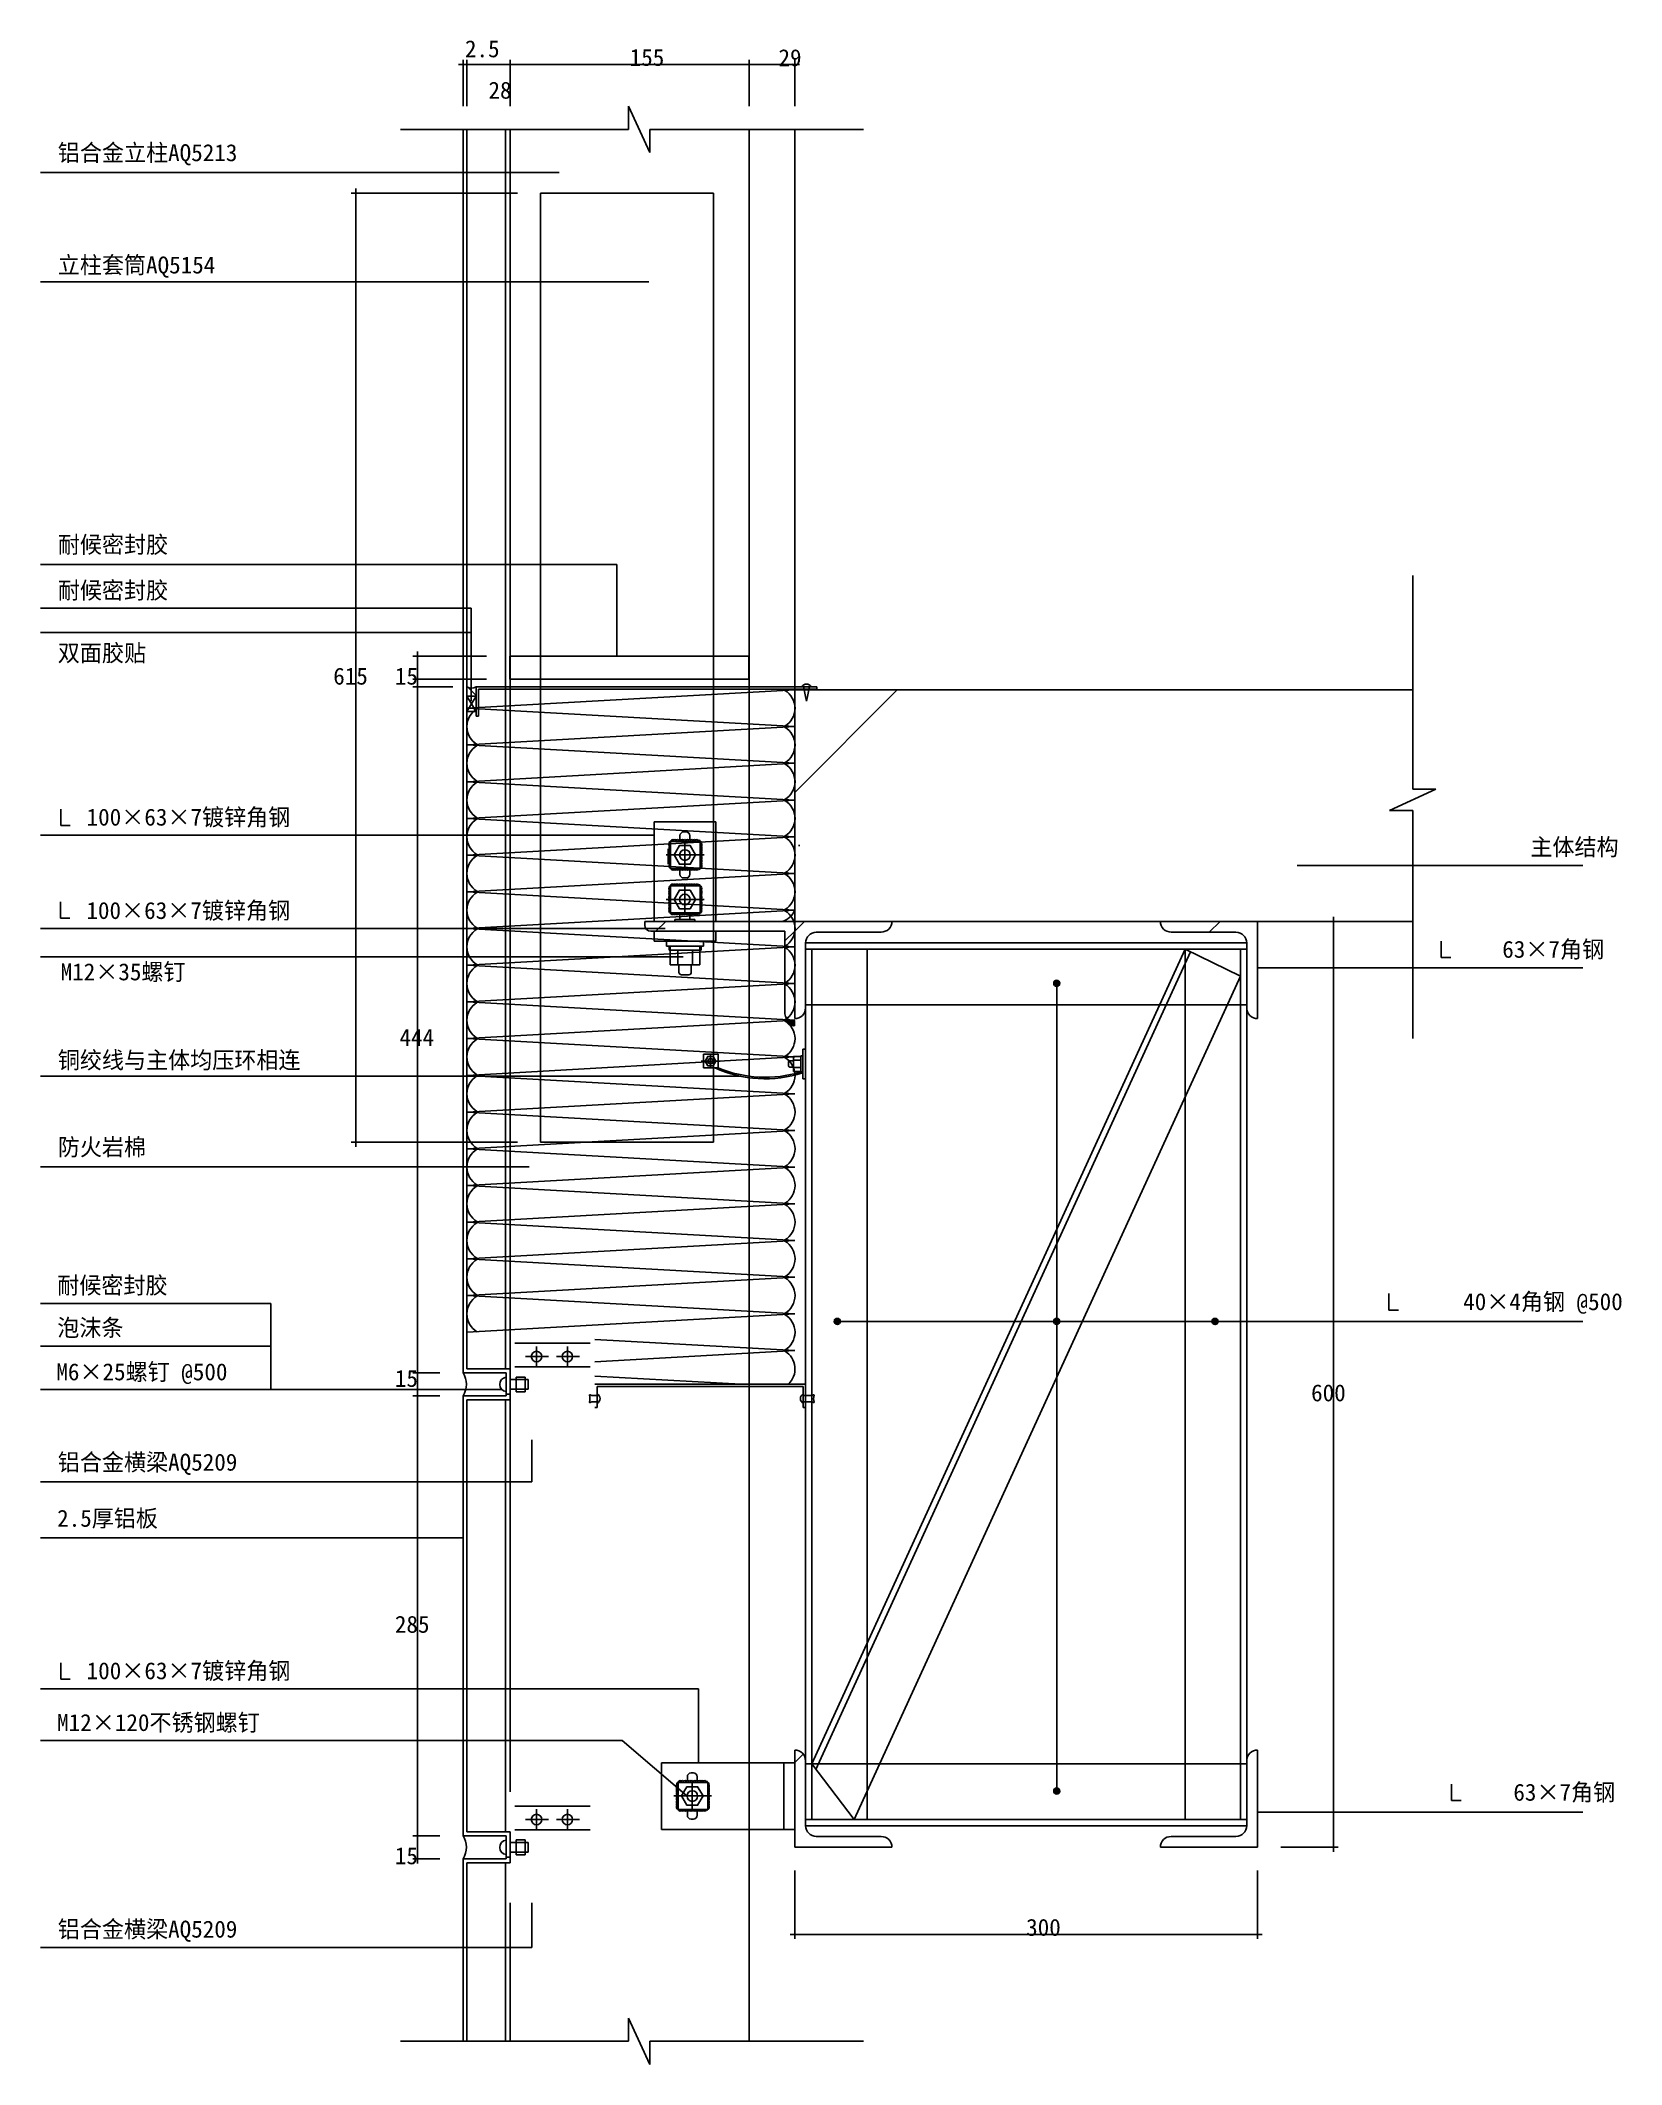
# Model space of a CAD drawing. Header units: metres. Extents: x 8698 to 9723, y 2974 to 4286.
import ezdxf

# ---------------------------------------------------------------- set-up
doc = ezdxf.new("R2010")
doc.units = ezdxf.units.M
for name, color, linetype in [('2', 1, 'Continuous'), ('4', 4, 'Continuous'), ('5', 6, 'Continuous'), ('B', 7, 'Continuous'), ('BEAM2', 4, 'Continuous'), ('DIM', 4, 'Continuous'), ('PJ', 2, 'Continuous'), ('W', 2, 'Continuous')]:
    doc.layers.add(name, color=color, linetype=linetype)

msp = doc.modelspace()

# ---------------------------------------------------------------- hatches: boundary and pattern name
h = msp.add_hatch()
h.set_pattern_fill('ANSI37', scale=10)
h.paths.add_polyline_path([(8974.33, 3861.16), (8980.33, 3861.16), (8980.33, 3867.16, -0.31), (8974.33, 3867.16)])
h = msp.add_hatch()
h.set_pattern_fill('AR-CONC', scale=10)
h.paths.add_polyline_path([(9196.02, 3865.16), (9194.46, 3857.93), (9192.89, 3865.16), (9186.83, 3865.16), (9186.83, 3855.42, -0.08), (9186.83, 3851.1), (9186.83, 3831.64, -0.08), (9186.83, 3827.31), (9186.83, 3807.85, -0.08), (9186.83, 3803.53), (9186.83, 3784.06, -0.08), (9186.83, 3779.74), (9186.83, 3760.28, -0.08), (9186.83, 3755.95), (9186.83, 3736.49, -0.08), (9186.83, 3732.17), (9186.83, 3715.16), (9249.83, 3715.16), (9587.4, 3715.16), (9587.4, 3786.96), (9572.35, 3786.96), (9602.44, 3800.73), (9587.4, 3800.73), (9587.4, 3865.16)])
h = msp.add_hatch()
h.set_pattern_fill('ANSI31', scale=200)
h.paths.add_polyline_path([(9196.02, 3865.16), (9194.46, 3857.93), (9192.89, 3865.16), (9186.83, 3865.16), (9186.83, 3855.42, -0.08), (9186.83, 3851.1), (9186.83, 3831.64, -0.08), (9186.83, 3827.31), (9186.83, 3807.85, -0.08), (9186.83, 3803.53), (9186.83, 3784.06, -0.08), (9186.83, 3779.74), (9186.83, 3760.28, -0.08), (9186.83, 3755.95), (9186.83, 3736.49, -0.08), (9186.83, 3732.17), (9186.83, 3715.16), (9249.83, 3715.16), (9587.4, 3715.16), (9587.4, 3786.96), (9572.35, 3786.96), (9602.44, 3800.73), (9587.4, 3800.73), (9587.4, 3865.16)])
h = msp.add_hatch()
h.set_pattern_fill('ANSI32', scale=20)
h.paths.add_polyline_path([(9180.43, 3708.76), (9180.43, 3655.16, 0.41), (9184.43, 3651.16), (9186.83, 3651.16), (9186.83, 3715.16), (9089.59, 3715.16), (9089.59, 3712.76, 0.41), (9093.59, 3708.76)])
h = msp.add_hatch()
h.set_pattern_fill('ANSI32', scale=20)
h.paths.add_polyline_path([(9249.83, 3715.16), (9186.83, 3715.16), (9186.83, 3652.16, 0.41), (9193.83, 3659.16), (9193.83, 3661.16), (9193.83, 3701.16, -0.41), (9200.83, 3708.16), (9242.83, 3708.16, 0.41)])
h = msp.add_hatch()
h.set_pattern_fill('ANSI32', scale=20)
h.paths.add_polyline_path([(9423.83, 3715.16), (9486.83, 3715.16), (9486.83, 3652.16, -0.41), (9479.83, 3659.16), (9479.83, 3661.16), (9479.83, 3701.16, 0.41), (9472.83, 3708.16), (9430.83, 3708.16, -0.41)])
h = msp.add_hatch()
h.set_pattern_fill('SOLID')
h.paths.add_polyline_path([(9354.7, 3675.02, 1), (9358.7, 3675.02, 1)])
h = msp.add_hatch()
h.set_pattern_fill('SOLID')
h.paths.add_polyline_path([(9181.67, 3652.26, 0.52), (9186.83, 3647.58), (9186.83, 3651.16), (9184.43, 3651.16, -0.19)])
h = msp.add_hatch()
h.set_pattern_fill('SOLID')
h.paths.add_polyline_path([(9212.35, 3455.91, 1), (9216.35, 3455.91, 1)])
h = msp.add_hatch()
h.set_pattern_fill('SOLID')
h.paths.add_polyline_path([(9356.7, 3455.91), (9358.7, 3455.91, 0.41), (9356.7, 3457.91)])
h.paths.add_polyline_path([(9356.7, 3455.91), (9356.7, 3457.91, 0.41), (9354.7, 3455.91)])
h.paths.add_polyline_path([(9354.7, 3455.91, 0.41), (9356.7, 3453.91), (9356.7, 3455.91)])
h.paths.add_polyline_path([(9356.7, 3453.91, 0.41), (9358.7, 3455.91), (9356.7, 3455.91)])
h = msp.add_hatch()
h.set_pattern_fill('SOLID')
h.paths.add_polyline_path([(9457.3, 3455.91, 1), (9461.3, 3455.91, 1)])
h = msp.add_hatch()
h.set_pattern_fill('ANSI32', scale=20)
h.paths.add_polyline_path([(9249.83, 3115.16), (9186.83, 3115.16), (9186.83, 3178.16, -0.41), (9193.83, 3171.16), (9193.83, 3169.16), (9193.83, 3129.16, 0.41), (9200.83, 3122.16), (9242.83, 3122.16, -0.41)])
h = msp.add_hatch()
h.set_pattern_fill('ANSI32', scale=20)
h.paths.add_polyline_path([(9423.83, 3115.16), (9486.83, 3115.16), (9486.83, 3178.16, 0.41), (9479.83, 3171.16), (9479.83, 3169.16), (9479.83, 3129.16, -0.41), (9472.83, 3122.16), (9430.83, 3122.16, 0.41)])
h = msp.add_hatch()
h.set_pattern_fill('SOLID')
h.paths.add_polyline_path([(9358.7, 3151.59, 1), (9354.7, 3151.59, 1)])

# ---------------------------------------------------------------- linework, layer by layer
for p, q in [((8971.83, 4270.37), (8968.83, 4270.37)), ((8971.33, 4270.37), (9005.34, 4270.37)), ((8971.83, 4243.39), (8971.83, 4273.37)), ((8974.33, 4243.39), (8974.33, 4273.37)), ((8974.33, 4270.37), (8977.33, 4270.37)), ((8999.34, 4270.37), (9160.34, 4270.37)), ((9002.34, 4243.39), (9002.34, 4273.37)), ((9154.34, 4270.37), (9189.83, 4270.37)), ((9157.34, 4243.39), (9157.34, 4273.37)), ((9186.83, 4243.39), (9186.83, 4273.37)), ((9079.1, 4243.43), (9092.86, 4213.34)), ((9079.1, 4243.43), (9079.1, 4228.39)), ((8931.33, 4228.39), (9079.1, 4228.39)), ((9092.86, 4228.39), (9231.5, 4228.39)), ((9092.86, 4228.39), (9092.86, 4213.34)), ((9186.83, 3865.16), (9186.83, 4228.39)), ((9034.25, 4200.44), (8697.96, 4200.44)), ((9007.09, 4187.09), (8899.26, 4187.09)), ((8902.26, 4190.09), (8902.26, 3569.09)), ((9092.19, 4129.68), (8697.96, 4129.68)), ((9071.62, 3946.5), (8697.96, 3946.5)), ((9071.62, 3946.5), (9071.62, 3887.09)), ((9587.4, 3800.73), (9587.4, 3939.37)), ((8977.12, 3918.09), (8697.96, 3918.09)), ((8977.12, 3918.09), (8977.12, 3857.86)), ((8977.12, 3902.41), (8697.96, 3902.41)), ((8987.09, 3887.09), (8939.26, 3887.09)), ((8942.26, 3890.09), (8942.26, 3869.09)), ((9002.09, 3887.09), (9002.09, 3872.09)), ((9157.09, 3887.09), (9157.09, 3872.09)), ((8987.09, 3872.09), (8939.26, 3872.09)), ((8942.24, 3870.16), (8942.24, 3419.66)), ((8965.33, 3867.16), (8939.24, 3867.16)), ((8974.33, 3861.16), (8980.33, 3851.16)), ((8980.33, 3861.16), (8974.33, 3851.16)), ((8980.33, 3861.16), (8974.33, 3861.16)), ((9186.83, 3865.16), (8974.5, 3853.26)), ((9194.46, 3857.93), (9192.46, 3867.16)), ((9196.46, 3867.16), (9194.46, 3857.93)), ((8980.33, 3851.16), (8974.33, 3851.16)), ((9186.83, 3841.37), (8974.5, 3853.26)), ((9186.83, 3841.37), (8974.5, 3829.48)), ((9186.83, 3817.58), (8974.5, 3829.48)), ((9186.83, 3817.58), (8974.5, 3805.69)), ((9186.83, 3793.8), (8974.5, 3805.69)), ((9186.83, 3793.8), (8974.5, 3781.9)), ((9572.35, 3786.96), (9602.44, 3800.73)), ((9587.4, 3800.73), (9602.44, 3800.73)), ((8711.14, 3787.98), (8711.14, 3777.34)), ((9186.83, 3770.01), (8974.5, 3781.9)), ((9572.35, 3786.96), (9587.4, 3786.96)), ((9587.4, 3639.2), (9587.4, 3786.96)), ((9095.63, 3771.05), (8697.96, 3771.05)), ((8711.14, 3777.34), (8717.29, 3777.34)), ((9186.83, 3770.01), (8974.5, 3758.11)), ((9115.64, 3766.72), (9115.64, 3749.64)), ((9186.83, 3746.22), (8974.5, 3758.11)), ((9103.6, 3758.2), (9128.15, 3758.2)), ((9104.8, 3762.08), (9104.8, 3752.33)), ((9512.52, 3751.31), (9697.56, 3751.31)), ((9186.83, 3746.22), (8974.5, 3734.33)), ((8710.84, 3727.9), (8710.84, 3717.26)), ((9186.83, 3722.43), (8974.5, 3734.33)), ((9103.6, 3729.24), (9128.15, 3729.24)), ((9115.59, 3720.67), (9115.59, 3737.75)), ((8710.84, 3717.26), (8716.99, 3717.26)), ((9186.83, 3722.43), (8974.5, 3710.54)), ((9109.23, 3716.32), (9122.03, 3716.32)), ((9109.23, 3716.32), (9109.23, 3714.72)), ((9122.03, 3716.32), (9122.03, 3714.72)), ((9501.83, 3715.16), (9539.08, 3715.16)), ((9536.08, 3112.16), (9536.08, 3718.16)), ((9102.77, 3710.56), (8697.96, 3710.56)), ((9186.83, 3698.65), (8974.5, 3710.54)), ((9605.84, 3702.32), (9605.84, 3691.68)), ((9114.44, 3692.25), (8697.96, 3692.25)), ((9186.83, 3698.65), (8974.5, 3686.75)), ((9186.83, 3674.86), (8974.5, 3686.75)), ((9439.83, 3697.16), (9439.83, 3601.15)), ((9605.84, 3691.68), (9611.99, 3691.68)), ((9186.83, 3674.86), (8974.5, 3662.97)), ((9356.7, 3675.02), (9356.7, 3151.59)), ((9486.83, 3684.99), (9697.56, 3684.99)), ((9186.83, 3651.07), (8974.5, 3662.97)), ((9193.83, 3661.16), (9233.83, 3661.16)), ((9423.33, 3661.16), (9479.83, 3661.16)), ((9186.83, 3651.07), (8974.5, 3639.18)), ((9186.83, 3627.29), (8974.5, 3639.18)), ((9186.83, 3627.29), (8974.5, 3615.39)), ((9151.63, 3614.8), (8697.96, 3614.8)), ((9186.83, 3603.5), (8974.5, 3615.39)), ((9186.83, 3603.5), (8974.5, 3591.61)), ((9186.83, 3579.71), (8974.5, 3591.61)), ((9007.09, 3572.09), (8899.26, 3572.09)), ((9186.83, 3579.71), (8974.5, 3567.82)), ((9186.83, 3555.93), (8974.5, 3567.82)), ((9014.69, 3556.08), (8697.96, 3556.08)), ((9186.83, 3555.93), (8974.5, 3544.03)), ((9186.83, 3532.14), (8974.5, 3544.03)), ((9186.83, 3532.14), (8974.5, 3520.24)), ((9186.83, 3508.35), (8974.5, 3520.24)), ((9186.83, 3508.35), (8974.5, 3496.46)), ((9186.83, 3484.56), (8974.5, 3496.46)), ((9186.83, 3484.56), (8974.5, 3472.67)), ((8847.2, 3467.48), (8697.96, 3467.48)), ((8847.2, 3411.71), (8847.2, 3467.48)), ((9186.83, 3460.78), (8974.5, 3472.67)), ((9571.97, 3473.91), (9571.97, 3463.26)), ((9571.97, 3463.26), (9578.12, 3463.26)), ((9186.83, 3460.78), (8974.5, 3448.88)), ((9214.35, 3455.91), (9697.56, 3455.91)), ((8847.2, 3439.8), (8697.96, 3439.8)), ((9005.34, 3441.81), (9054.34, 3441.81)), ((9019.51, 3439.77), (9019.51, 3427.03)), ((9039.49, 3439.77), (9039.49, 3427.03)), ((9186.83, 3436.99), (9057.34, 3444.24)), ((9186.83, 3436.99), (9057.34, 3429.74)), ((8942.24, 3425.66), (8942.24, 3404.66)), ((9005.34, 3426.51), (9054.34, 3426.51)), ((9012.38, 3433.15), (9027.33, 3433.15)), ((9032.36, 3433.15), (9047.31, 3433.15)), ((8997.03, 3411.71), (8697.96, 3411.71)), ((8956.83, 3422.66), (8939.24, 3422.66)), ((8942.24, 3410.66), (8942.24, 3119.66)), ((9002.33, 3418.25), (9014.04, 3418.25)), ((9002.33, 3411.95), (9014.04, 3411.95)), ((9012.21, 3419.88), (9006.21, 3419.88)), ((9006.21, 3419.88), (9006.21, 3410.32)), ((9012.21, 3410.32), (9006.21, 3410.32)), ((9012.21, 3419.88), (9012.21, 3410.32)), ((9014.04, 3411.95), (9014.04, 3418.25)), ((9151.96, 3415.16), (9057.34, 3420.46)), ((8956.83, 3407.66), (8939.24, 3407.66)), ((9016.54, 3352.06), (9016.54, 3379.16)), ((9016.54, 3352.06), (8697.96, 3352.06)), ((8971.83, 3315.67), (8697.96, 3315.67)), ((9233.83, 3247.7), (9233.83, 3151.7)), ((8711.13, 3234.78), (8711.13, 3224.13)), ((9124.56, 3217.87), (8697.96, 3217.87)), ((8711.13, 3224.13), (8717.28, 3224.13)), ((9124.56, 3217.87), (9124.56, 3169.79)), ((9074.97, 3184.33), (8697.96, 3184.33)), ((9074.97, 3184.33), (9117, 3148.4)), ((9193.83, 3169.16), (9241.83, 3169.16)), ((9439.83, 3169.16), (9479.83, 3169.16)), ((9108.4, 3148.4), (9132.95, 3148.4)), ((9120.44, 3156.92), (9120.44, 3139.84)), ((9612.62, 3156.08), (9612.62, 3145.43)), ((9005.34, 3141.81), (9054.34, 3141.81)), ((9019.51, 3139.77), (9019.51, 3127.03)), ((9039.49, 3139.77), (9039.49, 3127.03)), ((9486.83, 3138), (9697.56, 3138)), ((9612.62, 3145.43), (9618.77, 3145.43)), ((8956.83, 3122.66), (8939.24, 3122.66)), ((8942.24, 3125.66), (8942.24, 3104.66)), ((9005.34, 3126.51), (9054.34, 3126.51)), ((9012.38, 3133.15), (9027.33, 3133.15)), ((9032.36, 3133.15), (9047.31, 3133.15)), ((9002.33, 3118.25), (9014.04, 3118.25)), ((9002.33, 3111.95), (9014.04, 3111.95)), ((9012.21, 3119.88), (9006.21, 3119.88)), ((9006.21, 3119.88), (9006.21, 3110.32)), ((9012.21, 3110.32), (9006.21, 3110.32)), ((9012.21, 3119.88), (9012.21, 3110.32)), ((9014.04, 3111.95), (9014.04, 3118.25)), ((9501.83, 3115.16), (9539.08, 3115.16)), ((8956.83, 3107.66), (8939.24, 3107.66)), ((9186.83, 3100.16), (9186.83, 3055.72)), ((9486.83, 3100.16), (9486.83, 3055.72)), ((9016.54, 3050.21), (9016.54, 3079.16)), ((9489.83, 3058.72), (9183.83, 3058.72)), ((9016.54, 3050.21), (8697.96, 3050.21)), ((9079.1, 3004.47), (9092.86, 2974.38)), ((9079.1, 3004.47), (9079.1, 2989.42)), ((8931.33, 2989.42), (9079.1, 2989.42)), ((9092.86, 2989.42), (9231.5, 2989.42)), ((9092.86, 2989.42), (9092.86, 2974.38))]:
    msp.add_line(p, q)
for centre, radius in [((9356.7, 3675.02), 2), ((9214.35, 3455.91), 2), ((9356.7, 3455.91), 2), ((9459.3, 3455.91), 2), ((9019.51, 3433.15), 3.4), ((9039.49, 3433.15), 3.4), ((9356.7, 3151.59), 2), ((9019.51, 3133.15), 3.4), ((9039.49, 3133.15), 3.4)]:
    msp.add_circle(centre, radius)
for centre, radius, start, end in [((9173.59, 3853.26), 13.42, 300.7, 59.3), ((9194.5, 3865.66), 3.32, 26.75, 153.1), ((8987.74, 3841.37), 13.42, 120.7, 239.3), ((9173.59, 3829.48), 13.42, 300.7, 59.3), ((8987.74, 3817.58), 13.42, 120.7, 239.3), ((9173.59, 3805.69), 13.42, 300.7, 59.3), ((8987.74, 3793.8), 13.42, 120.7, 239.3), ((9173.59, 3781.9), 13.42, 300.7, 59.3), ((8987.74, 3770.01), 13.42, 120.7, 239.3), ((9173.59, 3758.11), 13.42, 300.7, 59.3), ((8987.74, 3746.22), 13.42, 120.7, 239.3), ((9173.59, 3734.33), 13.42, 300.7, 59.3), ((8987.74, 3722.43), 13.42, 120.7, 239.3), ((9175.79, 3726.59), 11.78, 283.85, 340.45), ((9173.59, 3710.54), 13.42, 300.7, 59.3), ((8987.74, 3698.65), 13.42, 120.7, 239.3), ((8987.74, 3674.86), 13.42, 120.7, 239.3), ((9173.59, 3686.75), 13.42, 300.7, 59.3), ((9173.59, 3662.97), 13.42, 300.7, 59.3), ((8987.74, 3651.07), 13.42, 120.7, 239.3), ((9173.59, 3639.18), 13.42, 300.7, 59.3), ((9185.91, 3651.75), 4.27, 173.16, 282.44), ((8987.74, 3627.29), 13.42, 120.7, 239.3), ((9173.59, 3615.39), 13.42, 300.7, 59.3), ((8987.74, 3603.5), 13.42, 120.7, 239.3), ((9173.59, 3591.61), 13.42, 300.7, 59.3), ((8987.74, 3579.71), 13.42, 120.7, 239.3), ((9173.59, 3567.82), 13.42, 300.7, 59.3), ((8987.74, 3555.93), 13.42, 120.7, 239.3), ((9173.59, 3544.03), 13.42, 300.7, 59.3), ((8987.74, 3532.14), 13.42, 120.7, 239.3), ((9173.59, 3520.24), 13.42, 300.7, 59.3), ((8987.74, 3508.35), 13.42, 120.7, 239.3), ((9173.59, 3496.46), 13.42, 300.7, 59.3), ((8987.74, 3484.56), 13.42, 120.7, 239.3), ((9173.59, 3472.67), 13.42, 300.7, 59.3), ((8987.74, 3460.78), 13.42, 120.7, 239.3), ((9173.59, 3448.88), 13.42, 300.7, 59.3), ((9173.59, 3425.1), 13.42, 312.19, 59.3), ((9000.24, 3415.07), 4.65, 95.06, 265.09), ((9000.24, 3115.07), 4.65, 95.06, 265.09)]:
    msp.add_arc(centre, radius, start, end)
at = {"layer": '2'}
for p, q in [((9186.83, 3865.16), (9587.4, 3865.16)), ((9186.83, 3865.16), (9186.83, 3715.16)), ((9186.83, 3715.16), (9587.4, 3715.16))]:
    msp.add_line(p, q, dxfattribs=at)
at = {"layer": '4'}
for p, q in [((8971.83, 4228.39), (8971.83, 3422.66)), ((8974.33, 4228.39), (8974.33, 3425.16)), ((8999.33, 4228.39), (8999.33, 3425.16)), ((9002.34, 3151.16), (9002.34, 4228.39)), ((9157.34, 3169.79), (9157.34, 4228.39)), ((9022.09, 3572.09), (9022.09, 4187.09)), ((9134.09, 4187.09), (9022.09, 4187.09)), ((9134.09, 3572.09), (9134.09, 4187.09)), ((9157.09, 3887.09), (9002.09, 3887.09)), ((9157.09, 3872.09), (9002.09, 3872.09)), ((9201.09, 3867.16), (8980.33, 3867.16)), ((8980.33, 3867.16), (8980.33, 3848.16)), ((9201.09, 3865.66), (8981.83, 3865.66)), ((8981.83, 3865.66), (8981.83, 3848.16)), ((9201.09, 3867.16), (9201.09, 3865.66)), ((8980.33, 3848.16), (8981.83, 3848.16)), ((9103.8, 3702.27), (9103.8, 3699.07)), ((9103.8, 3699.07), (9127.8, 3699.07)), ((9105.39, 3698.92), (9105.39, 3696.52)), ((9106.19, 3698.92), (9106.19, 3696.52)), ((9125.39, 3698.92), (9125.39, 3696.52)), ((9126.19, 3698.92), (9126.19, 3696.52)), ((9127.8, 3702.27), (9127.8, 3699.07)), ((9105.39, 3696.52), (9126.19, 3696.52)), ((9106.19, 3696.52), (9106.19, 3686.92)), ((9106.19, 3686.92), (9125.39, 3686.92)), ((9110.99, 3696.52), (9110.99, 3686.92)), ((9111.79, 3686.92), (9111.79, 3682.12)), ((9119.79, 3686.92), (9119.79, 3682.12)), ((9120.59, 3696.52), (9120.59, 3686.92)), ((9125.39, 3696.52), (9125.39, 3686.92)), ((9113.39, 3680.52), (9118.19, 3680.52)), ((9182.77, 3623.98), (9182.77, 3621.58)), ((9185.97, 3624.78), (9183.57, 3624.78)), ((9185.97, 3620.78), (9183.57, 3620.78)), ((9190.77, 3627.58), (9185.97, 3627.58)), ((9185.97, 3627.58), (9185.97, 3617.98)), ((9190.77, 3625.18), (9185.97, 3625.18)), ((9190.77, 3620.38), (9185.97, 3620.38)), ((9192.04, 3627.98), (9190.77, 3627.98)), ((9190.77, 3627.98), (9190.77, 3617.58)), ((9193.83, 3632.37), (9192.04, 3632.37)), ((9192.04, 3632.37), (9192.04, 3613.17)), ((9190.77, 3617.98), (9185.97, 3617.98)), ((9192.04, 3617.58), (9190.77, 3617.58)), ((9193.83, 3613.17), (9192.04, 3613.17)), ((9134.09, 3572.09), (9022.09, 3572.09)), ((9002.33, 3425.16), (8974.33, 3425.16)), ((9002.33, 3405.16), (9002.33, 3425.16)), ((8999.83, 3422.66), (8971.83, 3422.66)), ((8999.83, 3407.66), (8999.83, 3422.66)), ((9193.83, 3415.16), (9057.34, 3415.16)), ((9192.33, 3413.66), (9058.84, 3413.66)), ((9058.84, 3413.66), (9058.84, 3400.16)), ((9192.33, 3413.66), (9192.33, 3400.16)), ((8971.83, 3407.66), (8971.83, 3122.66)), ((8999.83, 3407.66), (8971.83, 3407.66)), ((8974.33, 3405.16), (8974.33, 3125.16)), ((9002.33, 3405.16), (8974.33, 3405.16)), ((8999.33, 3405.16), (8999.33, 3125.16)), ((9002.33, 3408.68), (8999.83, 3408.68)), ((9058.84, 3400.16), (9057.34, 3400.16)), ((9193.83, 3400.16), (9192.33, 3400.16)), ((9157.34, 3126.71), (9157.34, 3169.79)), ((8999.83, 3122.66), (8971.83, 3122.66)), ((9002.33, 3125.16), (8974.33, 3125.16)), ((8999.83, 3107.66), (8999.83, 3122.66)), ((9002.33, 3105.16), (9002.33, 3125.16)), ((9157.34, 2989.42), (9157.34, 3126.71)), ((9002.33, 3108.68), (8999.83, 3108.68)), ((8971.83, 2989.42), (8971.83, 3107.66)), ((8999.83, 3107.66), (8971.83, 3107.66)), ((8974.33, 2989.42), (8974.33, 3105.16)), ((9002.33, 3105.16), (8974.33, 3105.16)), ((8999.33, 2989.42), (8999.33, 3105.16)), ((9002.34, 3079.16), (9002.34, 2989.42))]:
    msp.add_line(p, q, dxfattribs=at)
for points in [[(9108.66, 3758.2), (9112.14, 3764.23), (9119.11, 3764.23), (9122.59, 3758.2), (9119.11, 3752.16), (9112.14, 3752.16)], [(9108.6, 3729.37), (9112.09, 3735.4), (9119.05, 3735.4), (9122.53, 3729.37), (9119.05, 3723.33), (9112.09, 3723.33)], [(9128.76, 3624.6), (9130.5, 3627.62), (9133.98, 3627.62), (9135.72, 3624.6), (9133.98, 3621.58), (9130.5, 3621.58)], [(9113.46, 3148.4), (9116.94, 3154.43), (9123.91, 3154.43), (9127.39, 3148.4), (9123.91, 3142.36), (9116.94, 3142.36)]]:
    msp.add_lwpolyline(points, close=True, dxfattribs=at)
for centre, radius in [((9115.66, 3758.16), 3.45), ((9115.6, 3729.33), 3.45), ((9132.26, 3624.58), 1.73), ((9120.46, 3148.36), 3.45)]:
    msp.add_circle(centre, radius, dxfattribs=at)
for centre, radius, start, end in [((8977.33, 3871.47), 5.25, 235.17, 304.83), ((9113.39, 3682.12), 1.6, 180, 270), ((9118.19, 3682.12), 1.6, 270, 0), ((9167.75, 3691.73), 78.6, 245.42, 288), ((9167.71, 3692.98), 78.85, 247.27, 287), ((9183.57, 3623.98), 0.8, 90, 180), ((9183.57, 3621.58), 0.8, 180, 270), ((8960.12, 3415.16), 13.91, 327.37, 32.63), ((8960.12, 3115.16), 13.91, 327.37, 32.63)]:
    msp.add_arc(centre, radius, start, end, dxfattribs=at)
at = {"layer": '5'}
for p, q in [((9125.62, 3767.02), (9106.38, 3767.02)), ((9106.38, 3749.19), (9106.38, 3766.71)), ((9112.43, 3767.98), (9112.43, 3770.71)), ((9114.83, 3773.11), (9116.43, 3773.11)), ((9118.83, 3767.98), (9118.83, 3770.71)), ((9125.62, 3766.71), (9125.62, 3749.19)), ((9125.57, 3738.2), (9106.32, 3738.2)), ((9106.32, 3738.2), (9106.32, 3720.67)), ((9106.38, 3749.5), (9125.62, 3749.5)), ((9112.43, 3748.41), (9112.43, 3745.68)), ((9114.83, 3743.28), (9116.43, 3743.28)), ((9118.83, 3748.41), (9118.83, 3745.68)), ((9125.57, 3720.67), (9125.57, 3738.2)), ((9106.32, 3720.67), (9125.57, 3720.67)), ((9112.43, 3719.62), (9112.43, 3716.32)), ((9118.83, 3719.61), (9118.83, 3716.32)), ((9127.62, 3629.01), (9127.62, 3620.25)), ((9137.24, 3629.01), (9127.62, 3629.01)), ((9127.62, 3620.25), (9137.24, 3620.25)), ((9137.24, 3620.25), (9137.24, 3629.01)), ((9119.63, 3163.31), (9121.23, 3163.31)), ((9130.42, 3157.22), (9111.18, 3157.22)), ((9111.18, 3139.39), (9111.18, 3156.92)), ((9117.23, 3158.18), (9117.23, 3160.91)), ((9123.63, 3158.18), (9123.63, 3160.91)), ((9130.42, 3156.92), (9130.42, 3139.39)), ((9111.18, 3139.7), (9130.42, 3139.7)), ((9117.23, 3138.61), (9117.23, 3135.88)), ((9123.63, 3138.61), (9123.63, 3135.88)), ((9119.63, 3133.48), (9121.23, 3133.48))]:
    msp.add_line(p, q, dxfattribs=at)
for centre, radius, start, end in [((9106.75, 3764.83), 1.42, 145.5, 256.58), ((9106.59, 3765.97), 1.07, 101.27, 256.76), ((9107.76, 3766.73), 1.42, 61.29, 166.58), ((9109.13, 3766.73), 1.42, 55.06, 166.58), ((9110.76, 3766.73), 1.42, 55.06, 166.58), ((9112.39, 3766.73), 1.42, 56.34, 166.58), ((9114.83, 3770.71), 2.4, 90, 180), ((9113.97, 3766.73), 1.42, 58.85, 166.58), ((9115.44, 3766.73), 1.42, 55.06, 166.58), ((9117.07, 3766.73), 1.42, 53.76, 166.58), ((9116.43, 3770.71), 2.4, 0, 90), ((9118.75, 3766.73), 1.42, 57.6, 166.58), ((9120.28, 3766.73), 1.42, 56.34, 166.58), ((9121.85, 3766.73), 1.42, 57.6, 166.58), ((9123.38, 3766.73), 1.42, 47.87, 166.58), ((9124.6, 3766.76), 1.07, 16.68, 162.18), ((9125.24, 3764.83), 1.42, 283.42, 34.5), ((9125.39, 3765.97), 1.07, 283.24, 78.73), ((9106.75, 3763.09), 1.42, 142.46, 256.58), ((9106.75, 3761.52), 1.42, 146.36, 256.58), ((9106.75, 3759.68), 1.42, 139.74, 256.58), ((9106.75, 3757.84), 1.42, 139.74, 256.58), ((9106.75, 3756.05), 1.42, 141.11, 256.58), ((9106.75, 3754.26), 1.42, 141.11, 256.58), ((9106.75, 3752.58), 1.42, 143.78, 256.58), ((9106.75, 3750.9), 1.42, 143.78, 256.58), ((9125.24, 3763.09), 1.42, 283.42, 37.54), ((9125.24, 3761.52), 1.42, 283.42, 33.64), ((9125.24, 3759.68), 1.42, 283.42, 40.26), ((9125.24, 3757.84), 1.42, 283.42, 40.26), ((9125.24, 3756.05), 1.42, 283.42, 38.89), ((9125.24, 3754.26), 1.42, 283.42, 38.89), ((9125.24, 3752.58), 1.42, 283.42, 36.22), ((9125.24, 3750.9), 1.42, 283.42, 36.22), ((9106.53, 3737.15), 1.07, 101.27, 256.76), ((9107.71, 3737.91), 1.42, 61.29, 166.58), ((9107.76, 3749.83), 1.42, 193.42, 298.71), ((9109.08, 3737.91), 1.42, 55.06, 166.58), ((9109.13, 3749.83), 1.42, 193.42, 304.94), ((9110.71, 3737.91), 1.42, 55.06, 166.58), ((9110.76, 3749.83), 1.42, 193.42, 304.94), ((9112.34, 3737.91), 1.42, 56.34, 166.58), ((9112.39, 3749.83), 1.42, 193.42, 303.66), ((9114.83, 3745.68), 2.4, 180, 270), ((9113.91, 3737.91), 1.42, 58.85, 166.58), ((9113.97, 3749.83), 1.42, 193.42, 301.15), ((9115.38, 3737.91), 1.42, 55.06, 166.58), ((9115.44, 3749.83), 1.42, 193.42, 304.94), ((9117.01, 3737.91), 1.42, 53.76, 166.58), ((9117.07, 3749.83), 1.42, 193.42, 306.24), ((9116.43, 3745.68), 2.4, 270, 0), ((9118.7, 3737.91), 1.42, 57.6, 166.58), ((9118.75, 3749.83), 1.42, 193.42, 302.4), ((9120.22, 3737.91), 1.42, 56.34, 166.58), ((9120.28, 3749.83), 1.42, 193.42, 303.66), ((9121.8, 3737.91), 1.42, 57.6, 166.58), ((9121.85, 3749.83), 1.42, 193.42, 302.4), ((9123.32, 3737.91), 1.42, 47.87, 166.58), ((9123.38, 3749.83), 1.42, 193.42, 312.13), ((9124.55, 3737.93), 1.07, 16.68, 162.18), ((9124.6, 3749.81), 1.07, 197.82, 343.32), ((9125.34, 3737.15), 1.07, 283.24, 78.73), ((9106.69, 3736), 1.42, 145.5, 256.58), ((9106.69, 3734.26), 1.42, 142.46, 256.58), ((9106.69, 3732.69), 1.42, 146.36, 256.58), ((9106.69, 3730.85), 1.42, 139.74, 256.58), ((9106.69, 3729.01), 1.42, 139.74, 256.58), ((9106.69, 3727.22), 1.42, 141.11, 256.58), ((9106.69, 3725.44), 1.42, 141.11, 256.58), ((9125.18, 3736), 1.42, 283.42, 34.5), ((9125.18, 3734.26), 1.42, 283.42, 37.54), ((9125.18, 3732.69), 1.42, 283.42, 33.64), ((9125.18, 3730.85), 1.42, 283.42, 40.26), ((9125.18, 3729.01), 1.42, 283.42, 40.26), ((9125.18, 3727.22), 1.42, 283.42, 38.89), ((9125.18, 3725.44), 1.42, 283.42, 38.89), ((9106.69, 3723.75), 1.42, 143.78, 256.58), ((9106.69, 3722.07), 1.42, 143.78, 256.58), ((9107.71, 3721), 1.42, 193.42, 298.71), ((9109.08, 3721), 1.42, 193.42, 304.94), ((9110.71, 3721), 1.42, 193.42, 304.94), ((9112.34, 3721), 1.42, 193.42, 303.66), ((9113.91, 3721), 1.42, 193.42, 301.15), ((9115.38, 3721), 1.42, 193.42, 304.94), ((9117.01, 3721), 1.42, 193.42, 306.24), ((9118.7, 3721), 1.42, 193.42, 302.4), ((9120.22, 3721), 1.42, 193.42, 303.66), ((9121.8, 3721), 1.42, 193.42, 302.4), ((9123.32, 3721), 1.42, 193.42, 312.13), ((9124.55, 3720.98), 1.07, 197.82, 343.32), ((9125.18, 3723.75), 1.42, 283.42, 36.22), ((9125.18, 3722.07), 1.42, 283.42, 36.22), ((9119.63, 3160.91), 2.4, 90, 180), ((9121.23, 3160.91), 2.4, 0, 90), ((9111.55, 3155.03), 1.42, 145.5, 256.58), ((9111.55, 3153.29), 1.42, 142.46, 256.58), ((9111.55, 3151.72), 1.42, 146.36, 256.58), ((9111.55, 3149.88), 1.42, 139.74, 256.58), ((9111.55, 3148.04), 1.42, 139.74, 256.58), ((9111.39, 3156.17), 1.07, 101.27, 256.76), ((9112.56, 3156.94), 1.42, 61.29, 166.58), ((9113.93, 3156.94), 1.42, 55.06, 166.58), ((9115.56, 3156.94), 1.42, 55.06, 166.58), ((9117.19, 3156.94), 1.42, 56.34, 166.58), ((9118.77, 3156.94), 1.42, 58.85, 166.58), ((9120.24, 3156.94), 1.42, 55.06, 166.58), ((9121.87, 3156.94), 1.42, 53.76, 166.58), ((9123.55, 3156.94), 1.42, 57.6, 166.58), ((9125.08, 3156.94), 1.42, 56.34, 166.58), ((9126.65, 3156.94), 1.42, 57.6, 166.58), ((9128.18, 3156.94), 1.42, 47.87, 166.58), ((9129.4, 3156.96), 1.07, 16.68, 162.18), ((9130.03, 3155.03), 1.42, 283.42, 34.5), ((9130.03, 3153.29), 1.42, 283.42, 37.54), ((9130.03, 3151.72), 1.42, 283.42, 33.64), ((9130.03, 3149.88), 1.42, 283.42, 40.26), ((9130.03, 3148.04), 1.42, 283.42, 40.26), ((9130.19, 3156.17), 1.07, 283.24, 78.73), ((9111.55, 3146.25), 1.42, 141.11, 256.58), ((9111.55, 3144.46), 1.42, 141.11, 256.58), ((9111.55, 3142.78), 1.42, 143.78, 256.58), ((9111.55, 3141.1), 1.42, 143.78, 256.58), ((9112.56, 3140.03), 1.42, 193.42, 298.71), ((9113.93, 3140.03), 1.42, 193.42, 304.94), ((9115.56, 3140.03), 1.42, 193.42, 304.94), ((9117.19, 3140.03), 1.42, 193.42, 303.66), ((9119.63, 3135.88), 2.4, 180, 270), ((9118.77, 3140.03), 1.42, 193.42, 301.15), ((9120.24, 3140.03), 1.42, 193.42, 304.94), ((9121.87, 3140.03), 1.42, 193.42, 306.24), ((9121.23, 3135.88), 2.4, 270, 0), ((9123.55, 3140.03), 1.42, 193.42, 302.4), ((9125.08, 3140.03), 1.42, 193.42, 303.66), ((9126.65, 3140.03), 1.42, 193.42, 302.4), ((9128.18, 3140.03), 1.42, 193.42, 312.13), ((9129.4, 3140.01), 1.07, 197.82, 343.32), ((9130.03, 3146.25), 1.42, 283.42, 38.89), ((9130.03, 3144.46), 1.42, 283.42, 38.89), ((9130.03, 3142.78), 1.42, 283.42, 36.22), ((9130.03, 3141.1), 1.42, 283.42, 36.22)]:
    msp.add_arc(centre, radius, start, end, dxfattribs=at)
at = {"layer": 'B'}
for p, q in [((9055.34, 3407.85), (9054.23, 3408.4)), ((9055.34, 3403.85), (9054.23, 3403.29)), ((9058.83, 3407.85), (9055.34, 3407.85)), ((9058.83, 3403.85), (9055.34, 3403.85)), ((9192.34, 3407.85), (9197.83, 3407.85)), ((9192.34, 3403.85), (9197.83, 3403.85)), ((9197.83, 3407.85), (9198.93, 3408.4)), ((9197.83, 3403.85), (9198.93, 3403.29))]:
    msp.add_line(p, q, dxfattribs=at)
for centre, radius, start, end in [((9054.1, 3408.14), 0.3, 63.34, 193.44), ((9054.1, 3403.56), 0.3, 166.56, 296.66), ((9044.53, 3405.85), 9.54, 346.56, 13.44), ((9057.34, 3405.89), 3.32, 296.9, 63.25), ((9193.83, 3405.89), 3.32, 116.75, 243.1), ((9199.07, 3408.14), 0.3, 346.56, 116.66), ((9199.07, 3403.56), 0.3, 243.34, 13.44), ((9208.64, 3405.85), 9.54, 166.56, 193.44)]:
    msp.add_arc(centre, radius, start, end, dxfattribs=at)
at = {"layer": 'BEAM2'}
for p, q in [((9126.26, 3624.54), (9138.53, 3624.54)), ((9132.25, 3620.25), (9132.25, 3628.79))]:
    msp.add_line(p, q, dxfattribs=at)
at = {"layer": 'PJ'}
for p, q in [((9095.63, 3714.72), (9095.63, 3779.59)), ((9095.63, 3779.59), (9135.63, 3779.59)), ((9135.63, 3715.16), (9135.63, 3779.59)), ((9089.59, 3715.16), (9186.83, 3715.16)), ((9089.59, 3715.16), (9089.59, 3712.76)), ((9093.59, 3708.76), (9180.43, 3708.76)), ((9095.8, 3702.27), (9095.8, 3708.67)), ((9095.8, 3702.27), (9135.8, 3702.27)), ((9135.8, 3702.27), (9135.8, 3708.67)), ((9180.43, 3708.76), (9180.43, 3655.16)), ((9184.43, 3651.16), (9186.83, 3651.16)), ((9100.43, 3169.79), (9186.83, 3169.79)), ((9100.43, 3126.91), (9100.43, 3169.79)), ((9179.83, 3169.79), (9179.83, 3126.71)), ((9100.63, 3126.71), (9186.83, 3126.71))]:
    msp.add_line(p, q, dxfattribs=at)
for centre, radius in [((9093.59, 3712.76), 4), ((9184.43, 3655.16), 4), ((9100.63, 3126.91), 0.2)]:
    msp.add_arc(centre, radius, 180, 270, dxfattribs=at)
at = {"layer": 'W'}
for p, q in [((9186.83, 3715.16), (9249.83, 3715.16)), ((9186.83, 3715.16), (9186.83, 3652.16)), ((9249.83, 3715.16), (9249.83, 3715.16)), ((9486.83, 3715.16), (9423.83, 3715.16)), ((9423.83, 3715.16), (9423.83, 3715.16)), ((9486.83, 3715.16), (9486.83, 3652.16)), ((9193.83, 3701.16), (9479.83, 3701.16)), ((9193.83, 3701.16), (9193.83, 3659.16)), ((9200.83, 3708.16), (9242.83, 3708.16)), ((9472.83, 3708.16), (9430.83, 3708.16)), ((9479.83, 3701.16), (9479.83, 3659.16)), ((9193.83, 3697.16), (9479.83, 3697.16)), ((9197.83, 3169.16), (9439.83, 3697.16)), ((9197.83, 3697.16), (9197.83, 3133.16)), ((9200.58, 3165.56), (9443.43, 3695.41)), ((9233.83, 3697.16), (9233.83, 3247.7)), ((9439.83, 3697.16), (9475.83, 3679.7)), ((9475.83, 3697.16), (9475.83, 3133.16)), ((9225.33, 3133.16), (9475.83, 3679.7)), ((9193.83, 3661.16), (9193.83, 3169.16)), ((9233.83, 3661.16), (9423.33, 3661.16)), ((9479.83, 3661.16), (9479.83, 3169.16)), ((9186.83, 3652.16), (9186.83, 3652.16)), ((9486.83, 3652.16), (9486.83, 3652.16)), ((9439.83, 3601.15), (9439.83, 3133.16)), ((9186.83, 3115.16), (9186.83, 3178.16)), ((9186.83, 3178.16), (9186.83, 3178.16)), ((9486.83, 3115.16), (9486.83, 3178.16)), ((9486.83, 3178.16), (9486.83, 3178.16)), ((9193.83, 3129.16), (9193.83, 3171.16)), ((9197.83, 3169.16), (9225.33, 3133.16)), ((9241.83, 3169.16), (9439.83, 3169.16)), ((9479.83, 3129.16), (9479.83, 3171.16)), ((9233.83, 3151.7), (9233.83, 3133.16)), ((9193.83, 3133.16), (9479.83, 3133.16)), ((9193.83, 3129.16), (9479.83, 3129.16)), ((9200.83, 3122.16), (9242.83, 3122.16)), ((9472.83, 3122.16), (9430.83, 3122.16)), ((9186.83, 3115.16), (9249.83, 3115.16)), ((9249.83, 3115.16), (9249.83, 3115.16)), ((9486.83, 3115.16), (9423.83, 3115.16)), ((9423.83, 3115.16), (9423.83, 3115.16))]:
    msp.add_line(p, q, dxfattribs=at)
for centre, start, end in [((9242.83, 3715.16), 270, 0), ((9430.83, 3715.16), 180, 270), ((9200.83, 3701.16), 90, 180), ((9472.83, 3701.16), 0, 90), ((9186.83, 3659.16), 270, 0), ((9486.83, 3659.16), 180, 270), ((9186.83, 3171.16), 0, 90), ((9486.83, 3171.16), 90, 180), ((9200.83, 3129.16), 180, 270), ((9242.83, 3115.16), 0, 90), ((9430.83, 3115.16), 90, 180), ((9472.83, 3129.16), 270, 0)]:
    msp.add_arc(centre, 7, start, end, dxfattribs=at)

# ---------------------------------------------------------------- texts
at = {"char_height": 11, "attachment_point": 1}
for s, insert in [('\\A1;2.5', (8973.08, 4286.12)), ('\\A1;155', (9079.84, 4280.55)), ('\\A1;29', (9176.3, 4280.35)), ('\\A1;28', (8988.33, 4259.28)), ('\\A1;615', (8887.7, 3879.59)), ('\\A1;15', (8927.7, 3879.59)), ('\\A1;444', (8930.68, 3645.51)), ('\\A1;15', (8927.67, 3424.53)), ('\\A1;600', (9521.52, 3415.16)), ('\\A1;285', (8927.67, 3265.16)), ('\\A1;15', (8927.67, 3115.16)), ('\\A1;300', (9336.83, 3068.79))]:
    msp.add_mtext(s, dxfattribs=dict(at, insert=insert))
at = {"layer": 'DIM'}
for s, p in [('铝合金立柱AQ5213', (8709.19, 4207.8)), ('立柱套筒AQ5154', (8709.19, 4135.03)), ('耐候密封胶', (8709.19, 3953.86)), ('耐候密封胶', (8709.19, 3924.23)), ('双面胶贴', (8709.19, 3883.59)), ('   100×63×7镀锌角钢', (8705.4, 3777.22)), ('主体结构', (9663.64, 3757.89)), ('   100×63×7镀锌角钢', (8705.29, 3716.73)), ('   63×7角钢', (9622.96, 3691.58)), ('M12×35螺钉', (8711.01, 3676.97)), ('铜绞线与主体均压环相连', (8709.19, 3619.8)), ('防火岩棉', (8709.19, 3563.44)), ('耐候密封胶', (8708.82, 3473.87)), ('   40×4角钢 @500', (9597.64, 3463.24)), ('泡沫条', (8708.82, 3446.39)), ('M6×25螺钉 @500', (8708.24, 3417.76)), ('铝合金横梁AQ5209', (8709.19, 3359.21)), ('2.5厚铝板', (8708.75, 3322.85)), ('   100×63×7镀锌角钢', (8705.44, 3224.05)), ('M12×120不锈钢螺钉', (8708.75, 3190.5)), ('   63×7角钢', (9630.15, 3145.33)), ('铝合金横梁AQ5209', (8709.19, 3056.61))]:
    msp.add_text(s, height=11, dxfattribs=at).set_placement(p)

doc.saveas('drawing.dxf')
